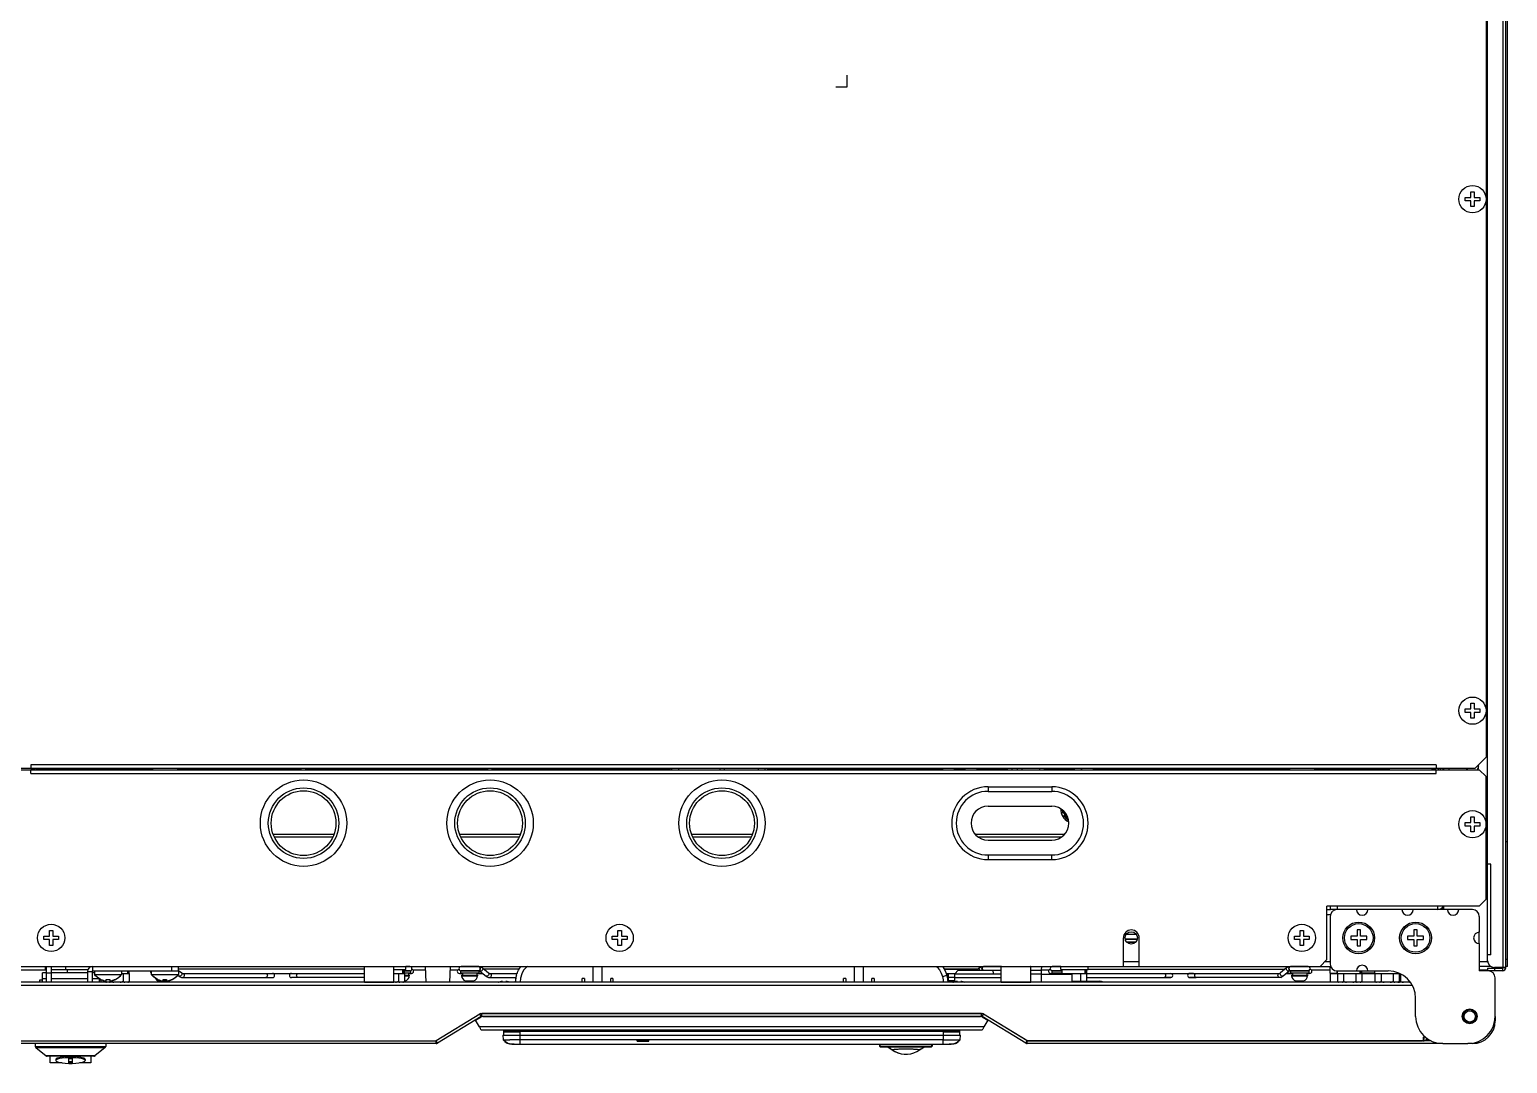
# Model space of a CAD drawing. Header units: millimetres. Extents: x 0 to 101, y -1 to 90.
# Drawn here: x 35.6 to 100.6, y -0.9 to 44.6 of the extents above; entities that cross this region are included whole.
import ezdxf

# ---------------------------------------------------------------- set-up
doc = ezdxf.new("R2010")
doc.units = ezdxf.units.MM

msp = doc.modelspace()

# ---------------------------------------------------------------- linework, layer by layer
for p, q in [((100.39, 3.35), (100.39, 88.45)), ((100.51, 3.34), (100.51, 88.46)), ((100.58, 3.4), (100.58, 88.4)), ((99.71, 3.65), (99.71, 88.15)), ((99.64, 57.9), (99.64, 12.6)), ((71.54, 42.1), (71.54, 42.6)), ((71.04, 42.1), (71.54, 42.1)), ((98.715, 37.225), (98.965, 37.225)), ((98.715, 37.075), (98.715, 37.225)), ((98.965, 37.075), (98.715, 37.075)), ((98.965, 37.475), (99.115, 37.475)), ((98.965, 37.225), (98.965, 37.475)), ((98.965, 36.825), (98.965, 37.075)), ((99.115, 37.475), (99.115, 37.225)), ((99.115, 37.225), (99.365, 37.225)), ((99.365, 37.075), (99.115, 37.075)), ((99.115, 37.075), (99.115, 36.825)), ((99.365, 37.225), (99.365, 37.075)), ((99.115, 36.825), (98.965, 36.825)), ((98.965, 14.975), (99.115, 14.975)), ((98.965, 14.725), (98.965, 14.975)), ((99.115, 14.975), (99.115, 14.725)), ((98.715, 14.725), (98.965, 14.725)), ((98.715, 14.575), (98.715, 14.725)), ((98.965, 14.575), (98.715, 14.575)), ((98.965, 14.325), (98.965, 14.575)), ((99.115, 14.325), (98.965, 14.325)), ((99.115, 14.725), (99.365, 14.725)), ((99.365, 14.575), (99.115, 14.575)), ((99.115, 14.575), (99.115, 14.325)), ((99.365, 14.725), (99.365, 14.575)), ((99.14, 12.1), (99.64, 12.6)), ((33.74, 12.05), (99.34, 12.05)), ((99.14, 12.1), (33.94, 12.1)), ((97.44, 12.27), (35.64, 12.27)), ((35.64, 12.27), (35.64, 12.1)), ((35.64, 11.88), (35.64, 12.05)), ((35.64, 11.88), (97.44, 11.88)), ((35.68, 12.05), (35.68, 12.1)), ((35.69, 12.08), (35.81, 12.08)), ((35.69, 12.05), (35.69, 12.08)), ((35.81, 12.05), (35.81, 12.08)), ((35.89, 12.05), (35.89, 12.1)), ((35.89, 12.08), (40.991, 12.08)), ((40.99, 12.1), (40.992, 12.05)), ((42.09, 12.1), (42.088, 12.05)), ((42.089, 12.08), (47.54, 12.08)), ((47.54, 12.05), (47.54, 12.1)), ((47.74, 12.05), (47.74, 12.1)), ((47.74, 12.08), (55.74, 12.08)), ((55.74, 12.05), (55.74, 12.1)), ((55.94, 12.05), (55.94, 12.1)), ((55.94, 12.08), (63.74, 12.08)), ((63.74, 12.1), (63.74, 12.05)), ((63.84, 12.05), (63.84, 12.1)), ((64.14, 12.05), (64.14, 12.1)), ((65.94, 12.1), (65.94, 12.05)), ((66.14, 12.1), (66.14, 12.05)), ((67.64, 12.05), (67.64, 12.1)), ((67.94, 12.05), (67.94, 12.1)), ((68.04, 12.1), (68.04, 12.05)), ((68.04, 12.08), (75.729, 12.08)), ((76.269, 12.08), (76.72, 12.08)), ((77.26, 12.08), (78.58, 12.08)), ((78.58, 12.1), (78.58, 12.05)), ((78.78, 12.1), (78.78, 12.05)), ((79.04, 12.05), (79.04, 12.1)), ((79.24, 12.05), (79.24, 12.1)), ((80.003, 12.1), (80.003, 12.05)), ((80.203, 12.1), (80.203, 12.05)), ((80.203, 12.08), (81.52, 12.08)), ((82.38, 12.08), (90.991, 12.08)), ((90.99, 12.1), (90.992, 12.05)), ((92.09, 12.1), (92.088, 12.05)), ((92.089, 12.08), (95.39, 12.08)), ((95.39, 12.05), (95.39, 12.1)), ((97.39, 12.08), (97.27, 12.08)), ((97.27, 12.08), (97.27, 12.05)), ((97.39, 12.08), (97.39, 12.05)), ((97.4, 12.1), (97.4, 12.05)), ((97.44, 12.27), (97.44, 12.1)), ((97.44, 11.88), (97.44, 12.05)), ((97.54, 12.1), (97.54, 12.05)), ((97.62, 12.1), (97.62, 12.05)), ((97.74, 12.1), (97.74, 12.05)), ((97.79, 12.05), (97.79, 12.1)), ((98.01, 12.05), (98.01, 12.1)), ((99.29, 12.137), (99.309, 12.135)), ((99.292, 12.149), (99.31, 12.15)), ((99.64, 11.75), (99.34, 12.05)), ((99.64, 6.35), (99.64, 11.75)), ((77.74, 11.3), (80.54, 11.3)), ((77.74, 11.3), (77.74, 11.1)), ((77.74, 11.1), (80.54, 11.1)), ((80.54, 11.3), (80.54, 11.1)), ((77.74, 10.45), (80.54, 10.45)), ((81.272, 9.836), (81.02, 10.273)), ((81.074, 10.18), (81.029, 10.135)), ((81.072, 10.036), (81.126, 10.09)), ((81.274, 9.836), (81.272, 9.836)), ((98.965, 9.975), (99.115, 9.975)), ((98.965, 9.725), (98.965, 9.975)), ((99.115, 9.975), (99.115, 9.725)), ((46.3, 9.22), (48.98, 9.22)), ((46.35, 9.1), (48.93, 9.1)), ((54.5, 9.22), (57.18, 9.22)), ((54.55, 9.1), (57.13, 9.1)), ((64.7, 9.22), (67.38, 9.22)), ((64.75, 9.1), (67.33, 9.1)), ((77.166, 9.22), (81.113, 9.22)), ((77.292, 9.1), (80.985, 9.1)), ((98.715, 9.725), (98.965, 9.725)), ((98.715, 9.575), (98.715, 9.725)), ((98.965, 9.575), (98.715, 9.575)), ((98.965, 9.325), (98.965, 9.575)), ((99.115, 9.325), (98.965, 9.325)), ((99.115, 9.725), (99.365, 9.725)), ((99.365, 9.575), (99.115, 9.575)), ((99.115, 9.575), (99.115, 9.325)), ((99.365, 9.725), (99.365, 9.575)), ((77.74, 8.95), (80.54, 8.95)), ((100.51, 8.9), (100.58, 8.9)), ((77.74, 8.3), (80.54, 8.3)), ((77.74, 8.3), (77.74, 8.1)), ((77.74, 8.1), (80.54, 8.1)), ((80.54, 8.1), (80.54, 8.3)), ((99.64, 8.4), (99.71, 8.4)), ((99.64, 8.4), (99.71, 8.4)), ((99.64, 8.2), (99.71, 8.2)), ((99.85, 7.9), (99.71, 7.9)), ((99.85, 3.9), (99.85, 7.9)), ((99.34, 6.05), (92.64, 6.05)), ((92.64, 3.7), (92.64, 6.05)), ((92.64, 5.9), (92.801, 5.9)), ((92.79, 6.05), (92.79, 5.9)), ((93.09, 5.9), (92.801, 5.9)), ((93.09, 6.05), (93.09, 5.9)), ((93.94, 5.9), (93.09, 5.9)), ((94.44, 5.9), (93.94, 5.9)), ((95.94, 5.9), (94.44, 5.9)), ((96.44, 5.9), (95.94, 5.9)), ((97.94, 5.9), (96.44, 5.9)), ((97.52, 5.9), (97.52, 6.05)), ((97.6, 5.9), (97.6, 5.913)), ((97.62, 5.9), (97.62, 5.922)), ((97.74, 5.9), (97.74, 6.014)), ((97.79, 5.9), (97.79, 6.05)), ((98.44, 5.9), (97.94, 5.9)), ((99.04, 5.9), (98.44, 5.9)), ((99.34, 6.05), (99.64, 6.35)), ((92.64, 5.68), (92.801, 5.68)), ((92.79, 5.6), (92.79, 3.5)), ((99.34, 5.6), (99.34, 4.9)), ((36.215, 4.725), (36.465, 4.725)), ((36.215, 4.575), (36.215, 4.725)), ((36.465, 4.575), (36.215, 4.575)), ((36.465, 4.975), (36.615, 4.975)), ((36.465, 4.725), (36.465, 4.975)), ((36.465, 4.325), (36.465, 4.575)), ((36.615, 4.975), (36.615, 4.725)), ((36.615, 4.725), (36.865, 4.725)), ((36.865, 4.575), (36.615, 4.575)), ((36.615, 4.575), (36.615, 4.325)), ((36.865, 4.725), (36.865, 4.575)), ((61.215, 4.725), (61.465, 4.725)), ((61.215, 4.575), (61.215, 4.725)), ((61.465, 4.575), (61.215, 4.575)), ((61.465, 4.975), (61.615, 4.975)), ((61.465, 4.725), (61.465, 4.975)), ((61.465, 4.325), (61.465, 4.575)), ((61.615, 4.975), (61.615, 4.725)), ((61.615, 4.725), (61.865, 4.725)), ((61.865, 4.575), (61.615, 4.575)), ((61.615, 4.575), (61.615, 4.325)), ((61.865, 4.725), (61.865, 4.575)), ((83.69, 3.4), (83.69, 4.65)), ((83.775, 4.6), (84.305, 4.6)), ((83.776, 4.598), (84.304, 4.598)), ((84.304, 4.596), (83.776, 4.596)), ((83.831, 4.82), (84.249, 4.82)), ((84.39, 3.4), (84.39, 4.65)), ((91.215, 4.725), (91.465, 4.725)), ((91.215, 4.575), (91.215, 4.725)), ((91.465, 4.575), (91.215, 4.575)), ((91.465, 4.975), (91.615, 4.975)), ((91.465, 4.725), (91.465, 4.975)), ((91.465, 4.325), (91.465, 4.575)), ((91.615, 4.975), (91.615, 4.725)), ((91.615, 4.725), (91.865, 4.725)), ((91.865, 4.575), (91.615, 4.575)), ((91.615, 4.575), (91.615, 4.325)), ((91.865, 4.725), (91.865, 4.575)), ((93.965, 4.725), (93.69, 4.725)), ((93.69, 4.725), (93.69, 4.575)), ((93.69, 4.575), (93.965, 4.575)), ((94.115, 5), (93.965, 5)), ((93.965, 5), (93.965, 4.725)), ((93.965, 4.575), (93.965, 4.3)), ((94.115, 4.725), (94.115, 5)), ((94.39, 4.725), (94.115, 4.725)), ((94.115, 4.575), (94.39, 4.575)), ((94.115, 4.3), (94.115, 4.575)), ((94.39, 4.575), (94.39, 4.725)), ((96.465, 4.725), (96.19, 4.725)), ((96.19, 4.725), (96.19, 4.575)), ((96.19, 4.575), (96.465, 4.575)), ((96.615, 5), (96.465, 5)), ((96.465, 5), (96.465, 4.725)), ((96.465, 4.575), (96.465, 4.3)), ((96.615, 4.725), (96.615, 5)), ((96.89, 4.725), (96.615, 4.725)), ((96.615, 4.575), (96.89, 4.575)), ((96.615, 4.3), (96.615, 4.575)), ((96.89, 4.575), (96.89, 4.725)), ((99.34, 4.4), (99.34, 4.9)), ((36.615, 4.325), (36.465, 4.325)), ((61.615, 4.325), (61.465, 4.325)), ((84.24, 4.47), (83.84, 4.47)), ((84.24, 4.47), (83.84, 4.47)), ((83.84, 4.47), (84.24, 4.47)), ((83.84, 4.47), (83.863, 4.47)), ((91.615, 4.325), (91.465, 4.325)), ((93.965, 4.3), (94.115, 4.3)), ((96.465, 4.3), (96.615, 4.3)), ((99.34, 4.4), (99.34, 3.2)), ((99.85, 3.9), (99.71, 3.9)), ((28.59, 3.25), (36.34, 3.25)), ((33.74, 3.4), (83.69, 3.4)), ((36.29, 3.255), (36.29, 3.4)), ((36.29, 3.255), (36.34, 3.255)), ((36.34, 2.7), (36.34, 3.4)), ((36.54, 3.4), (36.54, 2.7)), ((36.54, 3.255), (37.19, 3.255)), ((37.19, 3.255), (37.19, 3.4)), ((37.19, 3.255), (38.155, 3.255)), ((37.252, 3.12), (37.252, 3.255)), ((38.36, 3.4), (38.36, 3.2)), ((41.84, 3.2), (41.84, 3.4)), ((42.14, 3.2), (42.14, 3.4)), ((50.315, 3.27), (42.14, 3.27)), ((43.127, 3.27), (43.09, 3.27)), ((45.213, 3.27), (45.19, 3.27)), ((47.49, 3.27), (45.89, 3.27)), ((50.315, 3.39), (51.615, 3.39)), ((50.315, 2.71), (50.315, 3.39)), ((51.615, 2.71), (51.615, 3.39)), ((51.615, 3.255), (52.14, 3.255)), ((52.008, 3.09), (52.008, 3.255)), ((52.051, 3.09), (52.051, 3.255)), ((52.077, 3.09), (52.077, 3.255)), ((52.14, 3.255), (52.14, 3.4)), ((52.317, 3.39), (52.14, 3.39)), ((52.446, 3.25), (52.997, 3.25)), ((52.99, 3.4), (53.02, 2.7)), ((54.09, 3.4), (54.06, 2.7)), ((54.083, 3.25), (54.434, 3.25)), ((55.347, 3.39), (54.563, 3.39)), ((54.74, 3.4), (54.74, 3.39)), ((54.74, 3.39), (54.74, 3.4)), ((55.14, 3.4), (55.14, 3.39)), ((55.14, 3.39), (55.14, 3.4)), ((55.405, 3.334), (55.41, 3.3)), ((55.41, 3.3), (55.405, 3.266)), ((55.51, 3.33), (55.779, 3.11)), ((57.116, 3.27), (55.582, 3.27)), ((56.627, 3.27), (56.59, 3.27)), ((57.438, 3.368), (57.409, 3.4)), ((57.481, 3.4), (57.438, 3.368)), ((60.371, 2.7), (60.371, 3.4)), ((60.771, 2.7), (60.771, 3.4)), ((71.861, 2.7), (71.861, 3.4)), ((72.261, 2.7), (72.261, 3.4)), ((75.731, 3.4), (75.754, 3.376)), ((75.754, 3.376), (75.856, 3.203)), ((75.816, 3.27), (77.298, 3.27)), ((77.298, 3.27), (75.816, 3.27)), ((76.253, 3.27), (76.29, 3.27)), ((76.99, 3.27), (76.307, 3.27)), ((77.37, 3.329), (77.246, 3.227)), ((77.47, 3.3), (77.475, 3.334)), ((77.475, 3.265), (77.47, 3.3)), ((78.315, 3.39), (77.533, 3.39)), ((77.613, 3.39), (77.566, 3.39)), ((77.74, 3.4), (77.74, 3.39)), ((77.74, 3.39), (77.74, 3.4)), ((78.14, 3.4), (78.14, 3.39)), ((78.14, 3.39), (78.14, 3.4)), ((78.223, 3.39), (78.315, 3.39)), ((78.312, 3.39), (78.315, 3.39)), ((78.315, 3.39), (79.615, 3.39)), ((78.315, 2.71), (78.315, 3.39)), ((79.615, 2.71), (79.615, 3.39)), ((80.09, 3.4), (80.082, 3.227)), ((80.083, 3.25), (80.434, 3.25)), ((80.94, 3.39), (80.565, 3.39)), ((80.74, 3.4), (80.74, 3.39)), ((80.74, 3.39), (80.74, 3.4)), ((80.94, 3.255), (80.94, 3.4)), ((80.94, 3.255), (82.14, 3.255)), ((81.002, 3.09), (81.002, 3.255)), ((82.008, 3.09), (82.008, 3.255)), ((82.051, 3.09), (82.051, 3.255)), ((82.077, 3.09), (82.077, 3.255)), ((82.14, 3.255), (82.14, 3.4)), ((82.14, 3.27), (90.798, 3.27)), ((83.69, 3.62), (84.39, 3.62)), ((83.69, 3.4), (84.39, 3.4)), ((84.39, 3.4), (92.34, 3.4)), ((90.87, 3.33), (90.601, 3.11)), ((90.97, 3.3), (90.975, 3.335)), ((90.975, 3.266), (90.97, 3.3)), ((91.063, 3.39), (91.033, 3.39)), ((91.799, 3.39), (91.065, 3.39)), ((91.24, 3.4), (91.24, 3.39)), ((91.24, 3.39), (91.24, 3.4)), ((91.64, 3.4), (91.64, 3.39)), ((91.64, 3.39), (91.64, 3.4)), ((91.817, 3.39), (91.799, 3.39)), ((91.808, 3.39), (91.816, 3.39)), ((91.946, 3.25), (92.79, 3.25)), ((92.34, 3.4), (92.64, 3.7)), ((92.34, 3.4), (92.809, 3.4)), ((92.56, 3.62), (92.79, 3.62)), ((92.79, 3.1), (92.79, 3.4)), ((99.715, 3.6), (99.34, 3.6)), ((99.845, 3.4), (99.34, 3.4)), ((99.34, 3.25), (99.71, 3.25)), ((99.71, 3.32), (100.37, 3.32)), ((99.71, 3.32), (99.71, 3.2)), ((99.99, 3.351), (99.99, 3.32)), ((100.51, 3.35), (100.01, 3.35)), ((100.01, 3.32), (100.01, 3.2)), ((100.29, 3.35), (100.29, 3.32)), ((100.37, 3.2), (100.37, 3.32)), ((100.39, 3.34), (100.39, 3.35)), ((100.51, 3.34), (100.39, 3.34)), ((100.58, 3.7), (100.51, 3.7)), ((100.58, 3.4), (100.51, 3.4)), ((96.31, 2.7), (33.01, 2.7)), ((36.04, 2.8), (36.165, 2.8)), ((36.04, 2.7), (36.04, 2.8)), ((36.34, 3.12), (36.165, 3.12)), ((36.165, 2.7), (36.165, 3.12)), ((36.34, 2.85), (36.165, 2.85)), ((36.54, 3.1), (36.34, 3.1)), ((38.14, 3.12), (36.54, 3.12)), ((38.14, 2.85), (36.54, 2.85)), ((38.14, 3.18), (38.34, 3.18)), ((38.14, 3.18), (38.14, 2.7)), ((38.34, 3.18), (38.34, 2.7)), ((38.44, 3.12), (38.34, 3.12)), ((38.665, 2.85), (38.34, 2.85)), ((38.36, 3.2), (42.14, 3.2)), ((38.44, 3.2), (38.44, 3.04)), ((38.44, 3.04), (39.64, 3.04)), ((38.503, 2.979), (38.44, 3.04)), ((38.565, 2.925), (38.503, 2.979)), ((38.599, 2.899), (38.545, 2.942)), ((38.628, 2.878), (38.565, 2.925)), ((38.656, 2.859), (38.599, 2.899)), ((38.689, 2.838), (38.628, 2.878)), ((38.715, 2.824), (38.656, 2.859)), ((38.665, 2.7), (38.665, 2.854)), ((38.665, 2.8), (38.74, 2.8)), ((38.715, 2.824), (38.689, 2.838)), ((38.717, 2.827), (38.715, 2.828)), ((38.715, 2.824), (38.715, 2.828)), ((38.74, 2.7), (38.74, 2.8)), ((38.873, 2.763), (38.89, 2.759)), ((38.888, 2.759), (38.905, 2.756)), ((38.904, 2.756), (38.919, 2.753)), ((38.904, 2.756), (38.904, 2.742)), ((38.904, 2.742), (38.917, 2.727)), ((38.919, 2.753), (38.935, 2.75)), ((38.934, 2.75), (38.95, 2.748)), ((38.95, 2.748), (38.965, 2.746)), ((38.965, 2.746), (38.965, 2.828)), ((39.115, 2.828), (39.115, 2.746)), ((39.115, 2.746), (39.13, 2.748)), ((39.146, 2.75), (39.13, 2.748)), ((39.145, 2.75), (39.161, 2.753)), ((39.161, 2.753), (39.176, 2.756)), ((39.172, 2.755), (39.172, 2.742)), ((39.175, 2.756), (39.192, 2.759)), ((39.19, 2.759), (39.207, 2.763)), ((39.336, 2.813), (39.365, 2.828)), ((39.365, 2.824), (39.424, 2.859)), ((39.365, 2.824), (39.391, 2.838)), ((39.365, 2.828), (39.365, 2.824)), ((39.391, 2.838), (39.452, 2.878)), ((39.424, 2.859), (39.481, 2.899)), ((39.452, 2.878), (39.515, 2.925)), ((39.481, 2.899), (39.535, 2.942)), ((39.515, 2.925), (39.577, 2.979)), ((39.577, 2.979), (39.64, 3.04)), ((39.64, 3.2), (39.64, 3.04)), ((39.64, 3.09), (39.977, 3.09)), ((39.708, 3.09), (39.708, 2.742)), ((39.908, 3.09), (39.908, 3.2)), ((39.951, 3.09), (39.951, 3.2)), ((39.975, 3.09), (39.975, 2.742)), ((39.977, 3.09), (39.977, 3.2)), ((40.94, 3.2), (40.94, 3.04)), ((40.94, 3.04), (42.14, 3.04)), ((41.003, 2.979), (40.94, 3.04)), ((41.065, 2.925), (41.003, 2.979)), ((41.099, 2.899), (41.045, 2.942)), ((41.128, 2.878), (41.065, 2.925)), ((41.156, 2.859), (41.099, 2.899)), ((41.189, 2.838), (41.128, 2.878)), ((41.215, 2.824), (41.156, 2.859)), ((41.215, 2.824), (41.189, 2.838)), ((41.217, 2.827), (41.215, 2.828)), ((41.215, 2.824), (41.215, 2.828)), ((41.265, 2.761), (41.271, 2.759)), ((41.265, 2.759), (41.265, 2.761)), ((41.271, 2.759), (41.391, 2.759)), ((41.373, 2.763), (41.39, 2.759)), ((41.388, 2.759), (41.405, 2.756)), ((41.396, 2.738), (41.396, 2.758)), ((41.404, 2.756), (41.419, 2.753)), ((41.419, 2.753), (41.435, 2.75)), ((41.434, 2.75), (41.45, 2.748)), ((41.45, 2.748), (41.465, 2.746)), ((41.465, 2.746), (41.465, 2.828)), ((41.465, 2.76), (41.484, 2.761)), ((41.484, 2.761), (41.484, 2.738)), ((41.484, 2.759), (41.609, 2.759)), ((41.609, 2.759), (41.615, 2.761)), ((41.615, 2.828), (41.615, 2.746)), ((41.615, 2.746), (41.63, 2.748)), ((41.646, 2.75), (41.63, 2.748)), ((41.645, 2.75), (41.661, 2.753)), ((41.661, 2.753), (41.676, 2.756)), ((41.675, 2.756), (41.692, 2.759)), ((41.69, 2.759), (41.707, 2.763)), ((41.836, 2.813), (41.865, 2.828)), ((41.865, 2.824), (41.924, 2.859)), ((41.865, 2.824), (41.891, 2.838)), ((41.865, 2.828), (41.865, 2.824)), ((41.891, 2.838), (41.952, 2.878)), ((41.924, 2.859), (41.981, 2.899)), ((41.952, 2.878), (42.015, 2.925)), ((41.981, 2.899), (42.035, 2.942)), ((42.015, 2.925), (42.077, 2.979)), ((42.077, 2.979), (42.14, 3.04)), ((42.112, 3.013), (42.165, 2.97)), ((42.14, 3.223), (42.279, 3.11)), ((42.14, 3.2), (42.14, 3.04)), ((42.328, 3.09), (50.315, 3.09)), ((42.328, 2.91), (46.276, 2.91)), ((50.315, 2.91), (47.104, 2.91)), ((50.315, 2.71), (51.615, 2.71)), ((51.615, 3.09), (52.077, 3.09)), ((51.808, 3.09), (51.808, 2.742)), ((52.075, 3.09), (52.075, 2.742)), ((52.075, 3.01), (52.29, 3.01)), ((52.075, 2.99), (52.29, 2.99)), ((52.075, 2.759), (52.109, 2.759)), ((52.317, 3.21), (52.077, 3.21)), ((52.077, 3.2), (52.34, 3.2)), ((52.077, 3.12), (52.34, 3.12)), ((52.109, 2.759), (52.115, 2.761)), ((52.115, 2.761), (52.115, 2.759)), ((52.14, 3.21), (52.14, 3.2)), ((52.14, 3.2), (52.14, 3.21)), ((52.255, 3.12), (52.255, 3.01)), ((52.255, 3.09), (52.39, 3.09)), ((52.29, 3.01), (52.29, 2.99)), ((52.34, 3.2), (52.34, 3.12)), ((54.49, 3.09), (54.625, 3.09)), ((54.54, 3.2), (55.34, 3.2)), ((54.54, 3.2), (54.54, 3.12)), ((54.54, 3.12), (55.34, 3.12)), ((55.347, 3.21), (54.565, 3.21)), ((54.59, 3.01), (55.29, 3.01)), ((54.59, 3.01), (54.59, 2.99)), ((54.59, 2.99), (55.29, 2.99)), ((54.625, 3.12), (54.625, 3.01)), ((54.74, 3.21), (54.74, 3.2)), ((54.74, 3.2), (54.74, 3.21)), ((54.765, 2.761), (54.771, 2.759)), ((54.765, 2.759), (54.765, 2.761)), ((54.771, 2.759), (54.896, 2.759)), ((54.896, 2.761), (54.925, 2.759)), ((54.896, 2.738), (54.896, 2.761)), ((54.925, 2.759), (54.955, 2.759)), ((54.955, 2.759), (54.984, 2.761)), ((54.984, 2.761), (54.984, 2.738)), ((54.984, 2.759), (55.109, 2.759)), ((55.109, 2.759), (55.115, 2.761)), ((55.115, 2.761), (55.115, 2.759)), ((55.14, 3.21), (55.14, 3.2)), ((55.14, 3.2), (55.14, 3.21)), ((55.255, 3.12), (55.255, 3.01)), ((55.255, 3.09), (55.518, 3.09)), ((55.29, 3.01), (55.29, 2.99)), ((55.34, 3.2), (55.34, 3.12)), ((55.396, 3.19), (55.665, 2.97)), ((55.828, 3.09), (57.036, 3.09)), ((55.828, 2.91), (56.986, 2.91)), ((56.195, 2.7), (56.194, 2.7)), ((56.195, 2.7), (56.216, 2.708)), ((56.215, 2.708), (56.236, 2.715)), ((56.236, 2.715), (56.257, 2.721)), ((56.256, 2.721), (56.276, 2.726)), ((56.275, 2.726), (56.293, 2.73)), ((56.293, 2.73), (56.309, 2.733)), ((56.309, 2.733), (56.325, 2.736)), ((56.34, 2.738), (56.324, 2.736)), ((56.349, 2.74), (56.34, 2.738)), ((56.39, 2.738), (56.389, 2.739)), ((56.39, 2.7), (56.39, 2.738)), ((56.541, 2.74), (56.54, 2.738)), ((56.54, 2.738), (56.54, 2.7)), ((56.59, 2.738), (56.606, 2.736)), ((56.605, 2.736), (56.621, 2.733)), ((56.621, 2.733), (56.637, 2.73)), ((56.637, 2.73), (56.655, 2.726)), ((56.654, 2.726), (56.674, 2.721)), ((56.673, 2.721), (56.694, 2.715)), ((56.694, 2.715), (56.715, 2.708)), ((56.735, 2.7), (56.714, 2.708)), ((56.736, 2.7), (56.735, 2.7)), ((56.965, 2.7), (56.969, 2.785)), ((59.996, 2.87), (59.896, 2.87)), ((59.896, 2.7), (59.896, 2.87)), ((59.996, 2.87), (59.996, 2.7)), ((61.246, 2.87), (61.146, 2.87)), ((61.146, 2.7), (61.146, 2.87)), ((61.246, 2.87), (61.246, 2.7)), ((71.486, 2.87), (71.386, 2.87)), ((71.386, 2.7), (71.386, 2.87)), ((71.486, 2.87), (71.486, 2.7)), ((72.736, 2.87), (72.636, 2.87)), ((72.636, 2.7), (72.636, 2.87)), ((72.736, 2.87), (72.736, 2.7)), ((75.856, 3.203), (75.924, 3.008)), ((75.895, 3.09), (76.293, 3.09)), ((75.908, 3.065), (76.001, 3.065)), ((76.001, 2.7), (76.001, 3.065)), ((76.281, 2.91), (76.001, 2.91)), ((76.001, 2.777), (76.281, 2.777)), ((76.195, 2.7), (76.194, 2.7)), ((76.195, 2.7), (76.216, 2.708)), ((76.215, 2.708), (76.236, 2.715)), ((76.236, 2.715), (76.257, 2.721)), ((76.256, 2.721), (76.276, 2.726)), ((76.275, 2.726), (76.293, 2.73)), ((76.281, 3.077), (76.431, 3.227)), ((76.281, 3.077), (78.315, 3.077)), ((76.281, 2.727), (76.281, 3.077)), ((78.315, 3.052), (76.281, 3.052)), ((78.315, 2.902), (76.281, 2.902)), ((76.293, 2.73), (76.309, 2.733)), ((76.309, 2.733), (76.325, 2.736)), ((76.34, 2.738), (76.324, 2.736)), ((76.349, 2.74), (76.34, 2.738)), ((76.39, 2.738), (76.389, 2.739)), ((76.39, 2.7), (76.39, 2.738)), ((76.431, 3.227), (78.315, 3.227)), ((76.541, 2.74), (76.54, 2.738)), ((76.54, 2.738), (76.54, 2.7)), ((76.59, 2.738), (76.606, 2.736)), ((76.605, 2.736), (76.621, 2.733)), ((76.621, 2.733), (76.637, 2.73)), ((76.637, 2.73), (76.655, 2.726)), ((76.654, 2.726), (76.674, 2.721)), ((76.673, 2.721), (76.694, 2.715)), ((76.694, 2.715), (76.715, 2.708)), ((76.735, 2.7), (76.714, 2.708)), ((76.736, 2.7), (76.735, 2.7)), ((77.981, 3.077), (77.966, 3.227)), ((77.981, 3.077), (77.981, 3.052)), ((78.315, 2.71), (79.615, 2.71)), ((79.615, 3.227), (80.081, 3.227)), ((79.615, 3.077), (80.081, 3.077)), ((80.081, 3.227), (80.081, 2.7)), ((80.081, 3.052), (81.431, 3.052)), ((80.49, 3.09), (80.625, 3.09)), ((80.625, 3.09), (80.539, 3.09)), ((80.54, 3.2), (81.002, 3.2)), ((80.54, 3.2), (80.54, 3.12)), ((80.54, 3.12), (81.002, 3.12)), ((80.564, 3.21), (80.74, 3.21)), ((81.002, 3.21), (80.565, 3.21)), ((80.625, 3.12), (80.625, 3.052)), ((80.74, 3.21), (80.74, 3.2)), ((80.74, 3.2), (80.74, 3.21)), ((81.002, 3.09), (82.077, 3.09)), ((81.004, 3.09), (81.004, 3.052)), ((81.272, 3.09), (81.272, 3.052)), ((81.431, 3.052), (81.431, 2.7)), ((81.431, 2.752), (82.631, 2.752)), ((81.808, 3.09), (81.808, 2.752)), ((82.075, 3.09), (82.075, 2.752)), ((82.075, 2.91), (85.772, 2.91)), ((82.077, 3.09), (90.552, 3.09)), ((85.776, 2.91), (85.483, 2.91)), ((85.612, 3.09), (86.768, 3.09)), ((85.612, 3.09), (85.772, 3.09)), ((86.768, 3.09), (86.604, 3.09)), ((90.552, 2.91), (86.604, 2.91)), ((86.604, 2.91), (86.897, 2.91)), ((90.609, 2.917), (90.552, 2.91)), ((90.609, 2.917), (90.663, 2.937)), ((90.715, 2.971), (90.664, 2.937)), ((90.715, 2.971), (90.712, 2.968)), ((90.984, 3.19), (90.715, 2.971)), ((91.125, 3.09), (90.862, 3.09)), ((91.125, 3.09), (90.862, 3.09)), ((90.862, 3.09), (91.125, 3.09)), ((90.862, 3.09), (91.125, 3.09)), ((91.077, 3.21), (91.033, 3.21)), ((91.04, 3.2), (91.84, 3.2)), ((91.04, 3.2), (91.04, 3.12)), ((91.04, 3.12), (91.84, 3.12)), ((91.107, 3.21), (91.065, 3.21)), ((91.065, 3.21), (91.104, 3.21)), ((91.09, 3.01), (91.79, 3.01)), ((91.09, 3.01), (91.09, 2.99)), ((91.09, 2.99), (91.79, 2.99)), ((91.64, 3.21), (91.107, 3.21)), ((91.125, 3.12), (91.125, 3.01)), ((91.24, 3.21), (91.24, 3.2)), ((91.24, 3.2), (91.24, 3.21)), ((91.265, 2.761), (91.271, 2.759)), ((91.265, 2.759), (91.265, 2.761)), ((91.271, 2.759), (91.396, 2.759)), ((91.396, 2.761), (91.425, 2.759)), ((91.396, 2.738), (91.396, 2.761)), ((91.425, 2.759), (91.44, 2.759)), ((91.44, 2.759), (91.455, 2.759)), ((91.455, 2.759), (91.484, 2.761)), ((91.484, 2.761), (91.484, 2.738)), ((91.484, 2.759), (91.609, 2.759)), ((91.609, 2.759), (91.615, 2.761)), ((91.615, 2.761), (91.615, 2.759)), ((91.64, 3.21), (91.816, 3.21)), ((91.817, 3.21), (91.64, 3.21)), ((91.64, 3.21), (91.64, 3.2)), ((91.64, 3.2), (91.64, 3.21)), ((91.755, 3.12), (91.755, 3.01)), ((91.89, 3.09), (91.755, 3.09)), ((91.755, 3.09), (91.841, 3.09)), ((91.79, 3.01), (91.79, 2.99)), ((91.84, 3.2), (91.84, 3.12)), ((92.79, 3.1), (93.102, 3.1)), ((92.79, 3.1), (92.79, 2.7)), ((92.79, 3.08), (93.104, 3.08)), ((93.09, 3.2), (93.94, 3.2)), ((93.09, 3.1), (93.09, 3.2)), ((93.102, 3.09), (93.102, 3.2)), ((93.102, 3.09), (94.177, 3.09)), ((93.104, 3.09), (93.104, 2.742)), ((93.104, 2.742), (93.117, 2.727)), ((93.372, 3.09), (93.372, 2.742)), ((93.908, 3.09), (93.908, 2.742)), ((93.94, 3.2), (94.44, 3.2)), ((94.108, 3.09), (94.108, 3.2)), ((94.151, 3.09), (94.151, 3.2)), ((94.175, 3.09), (94.175, 2.742)), ((94.175, 3.08), (94.754, 3.08)), ((94.177, 3.09), (94.177, 3.2)), ((94.752, 3.1), (94.177, 3.1)), ((94.44, 3.2), (95.34, 3.2)), ((94.752, 3.09), (94.752, 3.2)), ((94.752, 3.09), (95.827, 3.09)), ((94.754, 3.09), (94.754, 2.742)), ((94.754, 2.742), (94.767, 2.727)), ((95.022, 3.09), (95.022, 2.742)), ((95.558, 3.09), (95.558, 2.742)), ((95.825, 3.09), (95.825, 2.742)), ((95.827, 3.09), (95.827, 3.094)), ((95.827, 3.09), (95.834, 3.09)), ((95.872, 3.07), (95.872, 2.742)), ((99.74, 3.2), (99.34, 3.2)), ((100.37, 3.2), (99.75, 3.2)), ((100.04, 1.2), (100.04, 2.9)), ((96.395, 2.56), (33.01, 2.56)), ((96.54, 1.2), (96.54, 2)), ((53.466, 0.132), (55.386, 1.308)), ((55.428, 1.32), (77.502, 1.32)), ((77.451, 1.32), (55.479, 1.32)), ((55.479, 1.2), (55.479, 1.32)), ((77.451, 1.2), (77.451, 1.32)), ((77.544, 1.308), (79.483, 0.12)), ((55.39, 1.295), (53.473, 0.12)), ((55.453, 1.193), (53.536, 0.018)), ((55.204, 1.026), (55.451, 1.178)), ((55.379, 0.74), (55.204, 1.026)), ((77.551, 0.74), (55.379, 0.74)), ((55.453, 1.193), (55.39, 1.295)), ((55.401, 0.686), (55.412, 0.661)), ((77.451, 1.2), (55.479, 1.2)), ((55.529, 1.2), (77.401, 1.2)), ((77.477, 1.193), (77.54, 1.295)), ((79.394, 0.018), (77.477, 1.193)), ((77.479, 1.178), (77.726, 1.026)), ((77.529, 0.686), (77.518, 0.661)), ((79.457, 0.12), (77.54, 1.295)), ((77.726, 1.026), (77.551, 0.74)), ((100.04, 1), (100.02, 1)), ((100.04, 1.2), (100.04, 1)), ((32.89, 0.12), (53.473, 0.12)), ((33.09, 0.12), (53.424, 0.12)), ((53.536, 0.018), (53.473, 0.12)), ((53.473, 0), (53.473, 0.12)), ((77.465, 0.6), (55.465, 0.6)), ((56.405, 0.37), (76.525, 0.37)), ((56.405, 0.37), (56.415, 0.172)), ((56.415, 0.172), (56.457, 0.125)), ((56.436, 0.55), (76.496, 0.55)), ((56.436, 0.55), (56.436, 0.37)), ((56.436, 0.52), (57.162, 0.52)), ((56.503, 0.085), (56.59, 0.026)), ((56.566, 0.171), (56.715, 0.171)), ((56.59, 0.026), (56.694, -0.012)), ((75.769, 0.172), (56.715, 0.171)), ((57.161, 0.172), (57.161, 0.37)), ((57.162, 0.017), (57.161, 0.172)), ((57.162, 0.37), (57.162, 0.6)), ((62.816, 0.132), (62.316, 0.132)), ((62.316, 0.102), (62.316, 0.132)), ((62.316, 0.102), (62.816, 0.102)), ((62.816, 0.102), (62.816, 0.132)), ((75.769, 0.37), (75.769, 0.172)), ((75.77, 0.6), (75.77, 0.37)), ((75.77, 0.52), (76.496, 0.52)), ((76.235, -0.012), (76.34, 0.026)), ((76.34, 0.026), (76.432, 0.088)), ((76.489, 0.141), (76.457, 0.108)), ((76.489, 0.14), (76.515, 0.172)), ((76.496, 0.37), (76.496, 0.55)), ((76.515, 0.172), (76.525, 0.37)), ((79.394, 0.018), (79.457, 0.12)), ((97.227, 0.12), (79.457, 0.12)), ((79.457, 0), (79.457, 0.12)), ((79.483, 0.12), (96.84, 0.12)), ((96.87, 0.27), (96.87, 0.12)), ((96.92, 0.2), (96.92, 0.32)), ((97.07, 0.205), (97.07, 0.12)), ((99.04, 0), (99.04, 0.02)), ((53.473, 0), (33.01, 0)), ((35.84, 0), (35.84, -0.126)), ((35.84, -0.126), (38.94, -0.126)), ((35.859, -0.165), (38.921, -0.165)), ((35.859, -0.165), (36.326, -0.539)), ((38.454, -0.539), (36.326, -0.539)), ((38.422, -0.55), (36.358, -0.55)), ((36.49, -0.85), (36.49, -0.55)), ((37.315, -0.647), (37.465, -0.647)), ((37.315, -0.843), (37.315, -0.647)), ((37.465, -0.647), (37.465, -0.843)), ((38.29, -0.55), (38.29, -0.85)), ((38.921, -0.165), (38.454, -0.539)), ((38.94, 0), (38.94, -0.126)), ((56.694, -0.012), (56.804, -0.027)), ((56.804, -0.027), (56.915, -0.03)), ((56.898, -0.03), (57.103, -0.03)), ((56.915, -0.03), (76.032, -0.03)), ((72.978, -0.03), (72.978, -0.113)), ((72.979, -0.113), (72.978, -0.113)), ((72.979, -0.113), (72.979, -0.03)), ((72.98, -0.113), (72.979, -0.108)), ((72.999, -0.133), (72.999, -0.03)), ((75.259, -0.125), (72.999, -0.125)), ((72.999, -0.133), (75.259, -0.133)), ((73.177, -0.134), (73.166, -0.133)), ((73.326, -0.159), (73.289, -0.149)), ((73.326, -0.159), (73.326, -0.159)), ((73.526, -0.272), (73.527, -0.271)), ((73.575, -0.266), (73.527, -0.271)), ((74.73, -0.271), (74.677, -0.265)), ((74.731, -0.272), (74.73, -0.271)), ((74.931, -0.16), (74.931, -0.159)), ((75.259, -0.03), (75.259, -0.133)), ((75.279, -0.108), (75.278, -0.113)), ((75.279, -0.03), (75.279, -0.113)), ((76.015, -0.03), (76.125, -0.027)), ((76.125, -0.027), (76.235, -0.012)), ((97.74, 0), (79.457, 0)), ((97.74, 0), (98.84, 0)), ((99.04, 0), (98.84, 0)), ((37.022, -0.85), (36.49, -0.85)), ((36.74, -0.696), (36.74, -0.745)), ((36.759, -0.715), (36.74, -0.745)), ((37.465, -0.794), (37.315, -0.794)), ((37.465, -0.843), (37.315, -0.843)), ((38.29, -0.85), (37.783, -0.85)), ((38.04, -0.745), (38.021, -0.715)), ((38.04, -0.696), (38.04, -0.745))]:
    msp.add_line(p, q)
for points in [[(98.822, 12.05), (98.816, 12.062), (98.802, 12.1)], [(99.3, 12.219), (99.297, 12.173), (99.282, 12.108), (99.26, 12.052), (99.258, 12.05)], [(55.347, 3.39), (55.403, 3.383), (55.458, 3.363), (55.51, 3.33)], [(55.347, 3.39), (55.371, 3.383), (55.392, 3.364), (55.405, 3.334)], [(55.405, 3.266), (55.392, 3.236), (55.371, 3.217), (55.347, 3.21)], [(55.516, 3.26), (55.499, 3.23), (55.475, 3.205), (55.448, 3.188), (55.421, 3.182), (55.399, 3.188), (55.396, 3.19)], [(55.51, 3.33), (55.52, 3.315), (55.524, 3.29), (55.516, 3.26)], [(56.963, 2.7), (56.964, 2.713), (56.966, 2.741), (56.968, 2.771), (56.971, 2.801), (56.974, 2.831), (56.978, 2.863), (56.984, 2.897), (56.99, 2.934), (56.999, 2.974), (57.01, 3.018), (57.024, 3.065), (57.041, 3.116), (57.063, 3.174), (57.092, 3.236), (57.128, 3.302), (57.174, 3.371), (57.198, 3.4)], [(57.438, 3.368), (57.317, 3.229), (57.234, 3.066), (57.184, 2.882), (57.164, 2.7)], [(75.448, 3.4), (75.498, 3.362), (75.603, 3.243), (75.681, 3.107), (75.731, 2.96)], [(77.364, 3.26), (77.356, 3.29), (77.36, 3.315), (77.37, 3.329)], [(77.383, 3.227), (77.381, 3.23), (77.364, 3.26)], [(77.37, 3.33), (77.422, 3.363), (77.477, 3.383), (77.533, 3.39)], [(77.475, 3.334), (77.488, 3.364), (77.509, 3.383), (77.533, 3.39)], [(77.498, 3.227), (77.488, 3.236), (77.475, 3.265)], [(90.864, 3.26), (90.856, 3.29), (90.86, 3.315), (90.87, 3.33)], [(90.984, 3.19), (90.981, 3.188), (90.959, 3.182), (90.932, 3.188), (90.905, 3.205), (90.881, 3.23), (90.864, 3.26)], [(91.033, 3.39), (90.977, 3.383), (90.922, 3.363), (90.87, 3.33)], [(90.975, 3.335), (90.988, 3.364), (91.009, 3.383), (91.033, 3.39)], [(91.033, 3.21), (91.009, 3.217), (90.988, 3.236), (90.975, 3.266)], [(38.545, 2.942), (38.492, 2.989), (38.44, 3.04)], [(38.715, 2.828), (38.744, 2.813), (38.77, 2.801), (38.793, 2.791), (38.815, 2.782), (38.836, 2.775), (38.855, 2.768), (38.875, 2.763)], [(38.858, 2.767), (38.84, 2.773), (38.821, 2.78), (38.8, 2.788), (38.778, 2.797), (38.756, 2.807), (38.74, 2.815)], [(38.917, 2.727), (38.931, 2.716), (38.946, 2.708), (38.961, 2.702), (38.97, 2.7)], [(38.965, 2.828), (38.984, 2.826), (39.003, 2.825), (39.022, 2.824), (39.041, 2.824), (39.059, 2.824), (39.078, 2.825), (39.096, 2.826), (39.115, 2.828)], [(39.107, 2.7), (39.116, 2.702), (39.131, 2.708), (39.145, 2.716), (39.16, 2.728), (39.172, 2.742)], [(39.172, 2.742), (39.197, 2.728), (39.225, 2.716), (39.254, 2.708), (39.284, 2.703), (39.303, 2.7)], [(39.205, 2.763), (39.222, 2.767), (39.24, 2.773), (39.259, 2.78), (39.28, 2.788), (39.302, 2.797), (39.324, 2.807), (39.34, 2.815)], [(39.336, 2.813), (39.31, 2.801), (39.287, 2.791), (39.265, 2.782), (39.244, 2.775), (39.225, 2.768), (39.207, 2.763)], [(39.535, 2.942), (39.588, 2.989), (39.64, 3.04)], [(39.577, 2.7), (39.596, 2.702), (39.625, 2.708), (39.655, 2.716), (39.683, 2.728), (39.708, 2.742)], [(39.708, 2.742), (39.72, 2.728), (39.734, 2.716), (39.749, 2.708), (39.763, 2.703), (39.773, 2.7)], [(39.91, 2.7), (39.919, 2.702), (39.934, 2.708), (39.949, 2.716)], [(39.949, 2.716), (39.963, 2.727), (39.975, 2.742)], [(41.045, 2.942), (40.992, 2.989), (40.94, 3.04)], [(41.215, 2.828), (41.244, 2.813), (41.27, 2.801), (41.293, 2.791), (41.315, 2.782), (41.336, 2.775), (41.355, 2.768), (41.375, 2.763)], [(41.358, 2.767), (41.34, 2.773), (41.321, 2.78), (41.3, 2.788), (41.278, 2.797), (41.256, 2.807), (41.24, 2.815)], [(41.465, 2.828), (41.484, 2.826), (41.503, 2.825), (41.522, 2.824), (41.541, 2.824), (41.559, 2.824), (41.578, 2.825), (41.596, 2.826), (41.615, 2.828)], [(41.705, 2.763), (41.722, 2.767), (41.74, 2.773), (41.759, 2.78), (41.78, 2.788), (41.802, 2.797), (41.824, 2.807), (41.84, 2.815)], [(41.836, 2.813), (41.81, 2.801), (41.787, 2.791), (41.765, 2.782), (41.744, 2.775), (41.725, 2.768), (41.707, 2.763)], [(42.035, 2.942), (42.088, 2.989), (42.14, 3.04)], [(42.285, 3.04), (42.268, 3.01), (42.244, 2.985), (42.217, 2.968), (42.19, 2.962), (42.168, 2.968), (42.165, 2.97)], [(42.165, 2.97), (42.216, 2.937), (42.271, 2.917), (42.328, 2.91)], [(42.279, 3.11), (42.295, 3.099), (42.312, 3.092), (42.328, 3.09)], [(42.279, 3.11), (42.289, 3.095), (42.293, 3.07), (42.285, 3.04)], [(42.328, 3.09), (42.352, 3.083), (42.373, 3.064), (42.386, 3.034), (42.391, 3)], [(42.391, 3), (42.386, 2.966), (42.373, 2.936), (42.352, 2.917), (42.328, 2.91)], [(45.983, 3.09), (46.007, 3.083), (46.028, 3.064), (46.042, 3.034), (46.047, 3)], [(46.047, 3), (46.042, 2.966), (46.028, 2.936), (46.007, 2.917), (45.983, 2.91)], [(47.333, 3), (47.338, 3.034), (47.352, 3.064), (47.373, 3.083), (47.397, 3.09)], [(47.397, 2.91), (47.373, 2.917), (47.352, 2.936), (47.338, 2.966), (47.333, 3)], [(51.677, 2.7), (51.696, 2.702), (51.725, 2.708), (51.755, 2.716), (51.783, 2.728), (51.808, 2.742)], [(51.808, 2.742), (51.82, 2.728), (51.834, 2.716), (51.849, 2.708), (51.863, 2.703), (51.873, 2.7)], [(52.01, 2.7), (52.019, 2.702), (52.034, 2.708), (52.049, 2.716)], [(52.049, 2.716), (52.063, 2.727), (52.075, 2.742)], [(55.347, 3.21), (55.363, 3.208), (55.379, 3.201), (55.396, 3.19)], [(55.785, 3.04), (55.768, 3.01), (55.744, 2.985), (55.717, 2.968), (55.69, 2.962), (55.668, 2.968), (55.665, 2.97)], [(55.665, 2.97), (55.716, 2.937), (55.771, 2.917), (55.828, 2.91)], [(55.779, 3.11), (55.795, 3.099), (55.812, 3.092), (55.828, 3.09)], [(55.779, 3.11), (55.789, 3.095), (55.793, 3.07), (55.785, 3.04)], [(55.828, 3.09), (55.852, 3.083), (55.873, 3.064), (55.886, 3.034), (55.891, 3)], [(55.891, 3), (55.886, 2.966), (55.873, 2.936), (55.852, 2.917), (55.828, 2.91)], [(56.389, 2.739), (56.387, 2.74), (56.384, 2.741), (56.379, 2.741), (56.374, 2.741), (56.369, 2.741), (56.362, 2.741), (56.355, 2.74), (56.349, 2.74)], [(56.59, 2.738), (56.58, 2.74), (56.57, 2.741), (56.562, 2.741), (56.554, 2.741), (56.548, 2.741), (56.544, 2.741), (56.541, 2.74)], [(56.969, 2.785), (57.009, 3.018), (57.013, 3.026)], [(75.731, 2.96), (75.79, 2.975), (75.842, 2.988), (75.885, 2.999), (75.913, 3.005), (75.925, 3.007)], [(75.731, 2.96), (75.759, 2.801), (75.767, 2.7)], [(75.924, 3.008), (75.936, 2.961), (75.945, 2.916), (75.952, 2.875), (75.957, 2.836), (75.961, 2.8), (75.964, 2.767), (75.967, 2.736), (75.968, 2.708), (75.969, 2.7)], [(76.389, 2.739), (76.387, 2.74), (76.384, 2.741), (76.379, 2.741), (76.374, 2.741), (76.369, 2.741), (76.362, 2.741), (76.355, 2.74), (76.349, 2.74)], [(76.59, 2.738), (76.58, 2.74), (76.57, 2.741), (76.562, 2.741), (76.554, 2.741), (76.548, 2.741), (76.544, 2.741), (76.541, 2.74)], [(85.483, 3.09), (85.507, 3.083), (85.528, 3.064), (85.542, 3.034), (85.547, 3)], [(85.547, 3), (85.542, 2.966), (85.528, 2.936), (85.507, 2.917), (85.483, 2.91)], [(86.833, 3), (86.838, 3.034), (86.852, 3.064), (86.873, 3.083), (86.897, 3.09)], [(86.897, 2.91), (86.873, 2.917), (86.852, 2.936), (86.838, 2.966), (86.833, 3)], [(90.489, 3), (90.494, 3.035), (90.507, 3.064), (90.528, 3.083), (90.552, 3.09)], [(90.552, 2.91), (90.528, 2.917), (90.507, 2.936), (90.494, 2.966), (90.489, 3)], [(90.601, 3.11), (90.585, 3.099), (90.568, 3.092), (90.552, 3.09)], [(90.595, 3.04), (90.587, 3.07), (90.591, 3.095), (90.601, 3.11)], [(90.712, 2.968), (90.69, 2.962), (90.663, 2.968), (90.636, 2.985), (90.612, 3.01), (90.595, 3.04)], [(91.033, 3.21), (91.017, 3.208), (91.001, 3.201), (90.984, 3.19)], [(93.117, 2.727), (93.131, 2.716), (93.146, 2.708), (93.161, 2.702), (93.17, 2.7)], [(93.307, 2.7), (93.316, 2.702), (93.331, 2.708), (93.345, 2.716), (93.36, 2.728), (93.372, 2.742)], [(93.372, 2.742), (93.397, 2.728), (93.425, 2.716), (93.454, 2.708), (93.484, 2.703), (93.503, 2.7)], [(93.777, 2.7), (93.796, 2.702), (93.825, 2.708), (93.855, 2.716), (93.883, 2.728), (93.908, 2.742)], [(93.908, 2.742), (93.92, 2.728), (93.934, 2.716), (93.949, 2.708), (93.963, 2.703), (93.973, 2.7)], [(94.11, 2.7), (94.119, 2.702), (94.134, 2.708), (94.149, 2.716)], [(94.149, 2.716), (94.163, 2.727), (94.175, 2.742)], [(94.767, 2.727), (94.781, 2.716), (94.796, 2.708), (94.811, 2.702), (94.82, 2.7)], [(94.957, 2.7), (94.966, 2.702), (94.981, 2.708), (94.995, 2.716), (95.01, 2.728), (95.022, 2.742)], [(95.022, 2.742), (95.047, 2.728), (95.075, 2.716), (95.104, 2.708), (95.134, 2.703), (95.153, 2.7)], [(95.427, 2.7), (95.446, 2.702), (95.475, 2.708), (95.505, 2.716), (95.533, 2.728), (95.558, 2.742)], [(95.558, 2.742), (95.57, 2.728), (95.584, 2.716), (95.599, 2.708), (95.613, 2.703), (95.623, 2.7)], [(95.76, 2.7), (95.769, 2.702), (95.784, 2.708), (95.799, 2.716)], [(95.799, 2.716), (95.813, 2.727), (95.825, 2.742)], [(95.807, 2.7), (95.816, 2.702), (95.831, 2.708), (95.845, 2.716), (95.86, 2.728), (95.872, 2.742)], [(95.872, 2.742), (95.897, 2.728), (95.925, 2.716), (95.954, 2.708), (95.984, 2.703), (96.003, 2.7)], [(96.277, 2.7), (96.296, 2.702), (96.307, 2.705)], [(55.379, 0.74), (55.39, 0.713), (55.401, 0.686)], [(55.412, 0.661), (55.422, 0.641), (55.433, 0.624), (55.444, 0.611), (55.454, 0.603), (55.465, 0.6)], [(77.518, 0.661), (77.508, 0.641), (77.497, 0.624), (77.486, 0.611), (77.476, 0.603), (77.465, 0.6)], [(77.551, 0.74), (77.54, 0.713), (77.529, 0.686)], [(56.415, 0.172), (56.418, 0.171), (56.436, 0.17), (56.566, 0.171)], [(56.69, -0.008), (56.625, 0.013), (56.515, 0.074), (56.456, 0.125)], [(56.496, 0.089), (56.539, 0.058), (56.58, 0.034), (56.621, 0.015), (56.659, 0.001), (56.69, -0.008)], [(57.162, -0.03), (57.162, -0.021), (57.162, 0.017)], [(75.768, -0.03), (75.768, -0.026), (75.768, -0.004), (75.769, 0.172)], [(75.769, 0.172), (76.253, 0.171), (76.37, 0.171), (76.495, 0.17)], [(76.457, 0.108), (76.417, 0.076), (76.307, 0.014), (76.241, -0.008)], [(76.241, -0.008), (76.27, 0), (76.305, 0.013), (76.342, 0.03), (76.381, 0.051), (76.419, 0.078)], [(76.495, 0.17), (76.512, 0.171), (76.515, 0.172)], [(38.04, -0.696), (38.024, -0.668), (37.976, -0.641), (37.898, -0.617), (37.795, -0.596), (37.672, -0.581), (37.535, -0.572), (37.39, -0.569), (37.245, -0.572), (37.108, -0.581), (36.985, -0.596), (36.882, -0.617), (36.804, -0.641), (36.756, -0.668), (36.74, -0.696)], [(38.021, -0.715), (37.966, -0.686), (37.877, -0.66), (37.759, -0.64), (37.62, -0.626), (37.468, -0.618), (37.312, -0.618), (37.16, -0.626), (37.021, -0.64), (36.903, -0.66), (36.814, -0.686), (36.759, -0.715)], [(56.898, -0.029), (56.76, -0.022), (56.69, -0.008)], [(72.999, -0.125), (72.992, -0.124), (72.987, -0.122), (72.982, -0.118), (72.98, -0.113)], [(73.131, -0.133), (73.17, -0.134), (73.219, -0.137), (73.274, -0.146), (73.326, -0.159)], [(73.228, -0.138), (73.202, -0.136), (73.177, -0.134)], [(73.289, -0.149), (73.256, -0.143), (73.228, -0.138)], [(73.326, -0.159), (73.389, -0.185), (73.459, -0.225), (73.526, -0.272)], [(73.527, -0.271), (73.499, -0.251), (73.467, -0.229), (73.432, -0.207), (73.396, -0.188), (73.361, -0.172), (73.326, -0.159)], [(73.526, -0.272), (73.646, -0.349), (73.778, -0.409), (73.916, -0.45), (74.057, -0.47), (74.2, -0.47), (74.341, -0.45), (74.479, -0.409), (74.611, -0.349), (74.731, -0.272)], [(73.527, -0.271), (73.65, -0.35), (73.781, -0.409), (73.917, -0.449), (74.057, -0.469), (74.199, -0.469), (74.34, -0.449), (74.476, -0.409), (74.607, -0.35), (74.73, -0.271)], [(74.4, -0.248), (74.32, -0.246), (74.241, -0.244), (74.161, -0.244), (74.081, -0.244), (74.001, -0.245), (73.923, -0.246), (73.847, -0.248), (73.773, -0.252), (73.702, -0.256), (73.636, -0.26), (73.575, -0.266)], [(73.852, -0.248), (73.811, -0.25), (73.771, -0.251), (73.731, -0.253), (73.691, -0.256), (73.652, -0.259), (73.613, -0.262), (73.575, -0.266)], [(74.358, -0.247), (74.317, -0.246), (74.275, -0.245), (74.233, -0.245), (74.19, -0.244), (74.147, -0.244), (74.104, -0.244), (74.062, -0.244), (74.019, -0.245), (73.977, -0.245), (73.935, -0.246), (73.893, -0.247)], [(74.677, -0.265), (74.613, -0.26), (74.545, -0.255), (74.472, -0.251), (74.397, -0.248)], [(74.677, -0.265), (74.639, -0.262), (74.601, -0.258), (74.561, -0.256), (74.521, -0.253), (74.481, -0.251), (74.44, -0.249), (74.4, -0.248)], [(74.73, -0.271), (74.76, -0.249), (74.79, -0.228), (74.822, -0.208), (74.856, -0.189), (74.893, -0.173), (74.931, -0.159)], [(74.731, -0.272), (74.798, -0.224), (74.868, -0.184), (74.931, -0.16)], [(74.931, -0.16), (74.983, -0.146), (75.038, -0.137), (75.088, -0.133), (75.126, -0.133)], [(75, -0.143), (74.967, -0.149), (74.931, -0.159)], [(75.055, -0.136), (75.029, -0.138), (75, -0.143)], [(75.092, -0.133), (75.08, -0.134), (75.055, -0.136)], [(75.278, -0.113), (75.275, -0.118), (75.27, -0.122), (75.265, -0.124), (75.259, -0.125)], [(76.241, -0.008), (76.173, -0.022), (76.032, -0.029)], [(36.74, -0.745), (36.759, -0.776), (36.814, -0.804), (36.903, -0.83), (37.021, -0.85)], [(37.021, -0.85), (37.16, -0.864), (37.312, -0.872), (37.468, -0.872), (37.62, -0.864)], [(37.62, -0.864), (37.759, -0.85), (37.877, -0.83), (37.966, -0.804), (38.021, -0.776), (38.04, -0.745)]]:
    msp.add_lwpolyline(points)
for centre, radius in [((99.04, 37.15), 0.6), ((99.04, 14.65), 0.6), ((47.64, 9.7), 1.9), ((47.64, 9.7), 1.55), ((47.64, 9.7), 1.425), ((55.84, 9.7), 1.9), ((55.84, 9.7), 1.55), ((55.84, 9.7), 1.425), ((66.04, 9.7), 1.9), ((66.04, 9.7), 1.55), ((66.04, 9.7), 1.425), ((99.04, 9.65), 0.6), ((36.54, 4.65), 0.6), ((61.54, 4.65), 0.6), ((91.54, 4.65), 0.6), ((94.04, 4.65), 0.7), ((94.04, 4.65), 0.63), ((96.54, 4.65), 0.7), ((96.54, 4.65), 0.63), ((84.04, 4.65), 0.27), ((98.92, 1.2), 0.325), ((98.92, 1.2), 0.3), ((98.92, 1.2), 0.25)]:
    msp.add_circle(centre, radius)
for centre, radius, start, end in [((35.83, 12.08), 0.14, 171.74414, 180), ((35.83, 12.08), 0.02, 90, 180), ((75.769, 12.05), 0.05, 90, 180), ((76.229, 12.05), 0.05, 0, 90), ((76.76, 12.05), 0.05, 90, 180), ((77.22, 12.05), 0.05, 0, 90), ((81.56, 12.05), 0.05, 90, 180), ((81.88, 12.05), 0.05, 90, 180), ((82.34, 12.05), 0.05, 0, 90), ((97.25, 12.08), 0.02, 0, 90), ((97.25, 12.08), 0.14, 0, 8.25586), ((99.04, 12.15), 0.27, 190.68241, 201.78975), ((99.04, 12.15), 0.25, 191.54508, 203.64159), ((99.04, 12.15), 0.25, 336.35841, 356.90931), ((99.04, 12.15), 0.27, 338.21025, 21.81334), ((77.74, 9.7), 1.6, 90, 270), ((77.74, 9.7), 1.4, 90, 270), ((80.54, 9.7), 1.6, 270, 90), ((80.54, 9.7), 1.4, 270, 90), ((77.74, 9.7), 0.75, 90, 270), ((80.54, 9.7), 0.75, 270, 90), ((81.54, 10.3), 0.6, 176.87339, 245.0001), ((81.54, 10.3), 0.537, 181.4596, 197.90068), ((81.54, 10.3), 0.537, 209.36621, 240.39043), ((81.54, 10.3), 0.436, 198.11395, 223.355), ((93.09, 5.6), 0.3, 90, 180), ((94.19, 5.9), 0.25, 180, 0), ((96.19, 5.9), 0.25, 180, 0), ((97.52, 6.17), 0.27, 270, 333.2576), ((98.19, 5.9), 0.25, 180, 0), ((99.04, 5.6), 0.3, 0, 90), ((84.04, 4.65), 0.35, 0, 180), ((99.34, 4.65), 0.25, 90, 270), ((38.36, 3.18), 0.22, 90, 180), ((50.325, 3.39), 0.01, 90, 180), ((51.605, 3.39), 0.01, 0, 90), ((52.317, 3.3), 0.09, 269.99951, 89.99951), ((52.39, 3.18), 0.09, 269.99951, 82.89087), ((54.49, 3.18), 0.09, 97.10196, 269.99951), ((54.563, 3.3), 0.09, 89.99951, 269.99951), ((55.317, 3.3), 0.09, 269.99951, 89.99951), ((77.563, 3.3), 0.09, 89.99951, 234.49705), ((78.325, 3.39), 0.01, 90, 180), ((79.605, 3.39), 0.01, 0, 90), ((80.49, 3.18), 0.09, 97.07885, 270.00048), ((80.563, 3.3), 0.09, 90.00048, 270.00048), ((91.063, 3.3), 0.09, 90.00048, 270.00048), ((91.817, 3.3), 0.09, 270.00048, 90.00048), ((91.89, 3.18), 0.09, 270.00048, 82.92831), ((93.09, 3.5), 0.3, 180, 270), ((94.19, 3.2), 0.25, 0, 180), ((100.01, 3.65), 0.3, 180, 270), ((100.37, 3.34), 0.14, 270, 0), ((100.37, 3.34), 0.02, 270, 0), ((38.36, 3.18), 0.02, 90, 180), ((39.005, 2.812), 0.122, 214.94801, 247.56165), ((39.875, 2.812), 0.122, 292.43835, 325.05199), ((40.99, 3.18), 0.09, 167.05611, 235.79904), ((41.33, 2.99), 0.24, 204.63607, 254.28614), ((41.33, 2.99), 0.24, 205.00666, 254.28614), ((41.44, 3.385), 0.649, 254.91196, 266.13185), ((41.44, 3.385), 0.649, 273.86815, 285.08804), ((46.276, 3), 0.09, 269.99951, 89.99951), ((47.104, 3), 0.09, 89.99951, 269.99951), ((50.325, 2.71), 0.01, 180, 270), ((51.605, 2.71), 0.01, 270, 0), ((51.975, 2.812), 0.122, 292.43835, 325.05199), ((51.94, 3.385), 0.649, 282.04107, 285.08804), ((52.05, 2.99), 0.24, 285.71386, 0), ((52.05, 2.99), 0.24, 285.71386, 0), ((54.83, 2.99), 0.24, 180, 254.28614), ((54.83, 2.99), 0.24, 180, 254.28614), ((54.83, 2.99), 0.24, 180, 254.28614), ((54.83, 2.99), 0.24, 180, 254.28614), ((54.94, 3.385), 0.649, 254.91196, 266.13185), ((54.94, 3.385), 0.649, 273.86815, 285.08804), ((55.05, 2.99), 0.24, 285.71386, 0), ((55.05, 2.99), 0.24, 285.71386, 0), ((78.325, 2.71), 0.01, 180, 270), ((79.605, 2.71), 0.01, 270, 0), ((82.631, 2.352), 0.4, 60.81851, 119.18149), ((85.776, 3), 0.09, 270.00048, 90.00048), ((86.604, 3), 0.09, 90.00048, 270.00048), ((91.33, 2.99), 0.24, 180, 254.28614), ((91.33, 2.99), 0.24, 180, 254.28614), ((91.44, 3.385), 0.649, 254.91196, 266.13185), ((91.44, 3.385), 0.649, 273.86815, 285.08804), ((91.55, 2.99), 0.24, 285.71386, 0), ((91.55, 2.99), 0.24, 285.71386, 0), ((93.204, 2.812), 0.122, 214.94801, 247.56165), ((94.075, 2.812), 0.122, 292.43835, 325.05199), ((94.854, 2.812), 0.122, 214.94801, 247.56165), ((95.34, 2), 1.2, 0, 90), ((95.725, 2.812), 0.122, 292.43835, 325.05199), ((99.74, 2.9), 0.3, 0, 90), ((55.428, 1.24), 0.08, 90, 121.5), ((55.479, 1.15), 0.17, 90, 121.5), ((77.451, 1.15), 0.17, 58.5, 90), ((77.502, 1.24), 0.08, 58.5, 90), ((55.529, 1.05), 0.15, 90, 121.5), ((55.479, 1.15), 0.05, 90, 121.5), ((77.401, 1.05), 0.15, 58.5, 90), ((77.451, 1.15), 0.05, 58.5, 90), ((97.74, 1.2), 1.2, 180, 270), ((98.84, 1.2), 1.2, 270, 0), ((99.04, 1), 1, 270, 0), ((53.424, 0.2), 0.08, 270, 301.5), ((53.473, 0.12), 0.12, 270, 301.5), ((56.486, 0.55), 0.05, 90, 180), ((76.446, 0.55), 0.05, 0, 90), ((79.457, 0.12), 0.12, 238.5, 270), ((96.84, 0.2), 0.08, 270, 0), ((96.87, 0.32), 0.05, 270, 0), ((96.87, 0.32), 0.2, 270, 331.72851), ((35.89, -0.126), 0.05, 180, 231.34019), ((36.34, -0.5), 0.05, 195.27416, 270), ((36.358, -0.5), 0.05, 231.34019, 270), ((38.422, -0.5), 0.05, 270, 308.65981), ((38.44, -0.5), 0.05, 270, 344.72584), ((38.89, -0.126), 0.05, 308.65981, 360), ((72.998, -0.113), 0.02, 180, 270), ((72.999, -0.113), 0.02, 180, 270), ((75.259, -0.113), 0.02, 270, 0)]:
    msp.add_arc(centre, radius, start, end)

doc.saveas('drawing.dxf')
